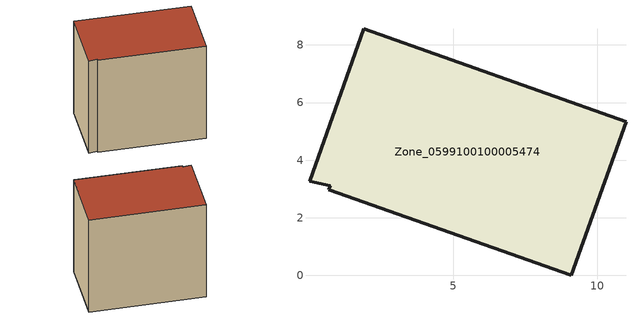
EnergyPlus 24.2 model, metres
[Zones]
Zone_0599100100005474
 floor ground (C_G): 1.9,8.57 11,5.34 9.11,0 0.69,2.97 0.74,3.11 0.02,3.27 z0.39
 wall outside (C_F): 9.11,0 11,5.34 1.9,8.57 0.02,3.27 0.74,3.11 0.69,2.97 9.11,0 z0.39:9.5
 roof outside (C_R): 11,5.34 1.9,8.57 0.02,3.27 0.74,3.11 0.69,2.97 9.11,0 z9.5
[BUILDING]
Pand.0599100100005474: North Axis=0; Terrain=City; Loads Convergence Tolerance Value=0.04; Temperature Convergence Tolerance Value=0.4; Solar Distribution=FullExterior; Maximum Number of Warmup Days=25; Minimum Number of Warmup Days=1
[Site:Location]
Rotterdam.The.Hague.AP_ZH_NLD Design_Conditions: Latitude=51.96; Longitude=4.45; Time Zone=1; Elevation=-4.5
[SITE:GROUNDTEMPERATURE:BUILDINGSURFACE]
18, 18, 18, 18, 18, 18, 18, 18, 18, 18, 18, 18
[MATERIAL] Thermal Absorptance=0.9; Solar Absorptance=0.7; Visible Absorptance=0.7
Name | Roughness | Thickness | Conductivity | Density | Specific Heat
G.TI.2006-2014 | MediumSmooth | 0.15 | 0.06 | 540 | 1210
F.TI.2006-2014 | Rough | 0.3 | 0.12 | 1920 | 840
R.TI.2006-2014 | MediumRough | 0.2 | 0.08 | 1500 | 1000
[CONSTRUCTION]
C_G: G.TI.2006-2014
C_F: F.TI.2006-2014
C_R: R.TI.2006-2014
[ZONE]
Zone_0599100100005474: Type=1; Multiplier=1; Ceiling Height=Autocalculate; Volume=Autocalculate; Floor Area=autocalculate; Part of Total Floor Area=Yes
[ZONEINFILTRATION:DESIGNFLOWRATE]
Infil_Zone_0599100100005474: Zone or ZoneList or Space or SpaceList=Zone_0599100100005474; Schedule=AlwaysOn; Design Flow Rate Calculation Method=Flow/Area; Flow Rate per Floor Area=0.0015; Constant Term Coefficient=1; Temperature Term Coefficient=0; Velocity Term Coefficient=0; Velocity Squared Term Coefficient=0
[HVACTEMPLATE:ZONE:IDEALLOADSAIRSYSTEM]
Zone_0599100100005474: Maximum Heating Supply Air Temperature=50; Minimum Cooling Supply Air Temperature=13; Maximum Heating Supply Air Humidity Ratio=0.0156; Minimum Cooling Supply Air Humidity Ratio=0.0077; Heating Limit=NoLimit; Cooling Limit=NoLimit; Dehumidification Control Type=ConstantSensibleHeatRatio; Cooling Sensible Heat Ratio=0.7; Dehumidification Setpoint=60; Humidification Control Type=None; Humidification Setpoint=30; Outdoor Air Method=None; Outdoor Air Flow Rate per Person=0.00944; Outdoor Air Flow Rate per Zone Floor Area=0; Outdoor Air Flow Rate per Zone=0; Demand Controlled Ventilation Type=None; Outdoor Air Economizer Type=NoEconomizer; Heat Recovery Type=None; Sensible Heat Recovery Effectiveness=0.7; Latent Heat Recovery Effectiveness=0.65
[ZONECONTROL:THERMOSTAT]
ThermostatControl_Zone_0599100100005474: Zone or ZoneList=Zone_0599100100005474; Control Type Schedule=DualSetpointControlType; Control 1=Thermostat_Zone_0599100100005474; Temperature Difference Between Cutout And Setpoint=0
[THERMOSTATSETPOINT:DUALSETPOINT]
Thermostat_Zone_0599100100005474: Heating Setpoint Temperature Schedule=HeatingSetpoint_Zone_0599100100005474; Cooling Setpoint Temperature Schedule=CoolingSetpoint_Zone_0599100100005474
[SCHEDULE:COMPACT]
HeatingSetpoint_Zone_0599100100005474: Through: 12/31, For: AllDays, Until: 24:00, 21
CoolingSetpoint_Zone_0599100100005474: Through: 12/31, For: AllDays, Until: 24:00, 24
DualSetpointControlType: Through: 12/31, For: AllDays, Until: 24:00, 4
AlwaysOn: Through: 12/31, For: AllDays, Until: 24:00, 1
